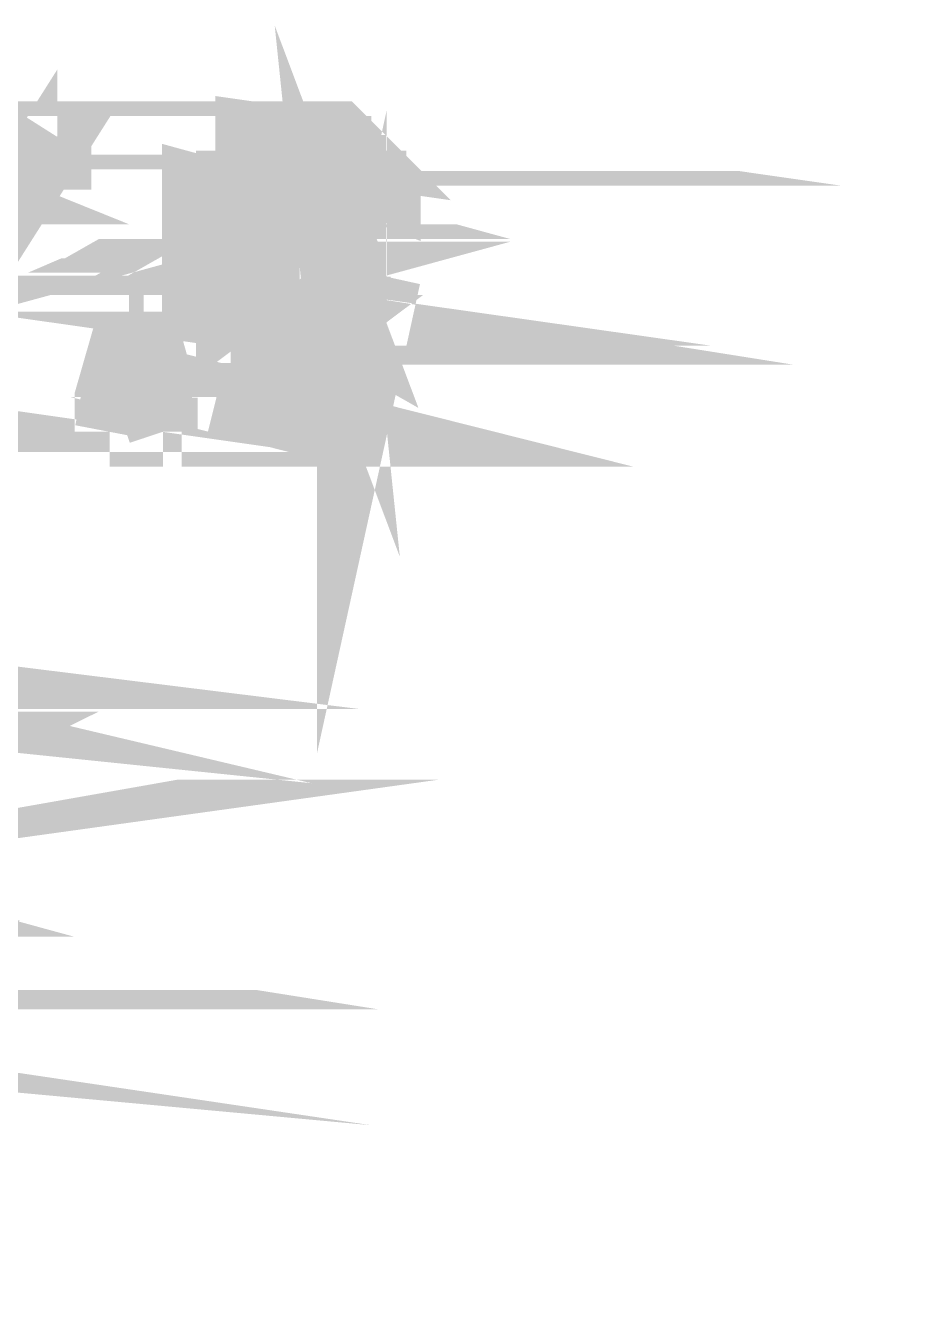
# Model space of a CAD drawing. Header units: inches. Extents: x -524 to 1067, y -71 to 1110.
# Drawn here: x 843.09 to 854.75, y 366.04 to 383.05 of the extents above; entities that cross this region are included whole.
import ezdxf

# ---------------------------------------------------------------- set-up
doc = ezdxf.new("R2010")
doc.units = ezdxf.units.IN
doc.header["$MEASUREMENT"] = 0
doc.layers.add('H', color=7, linetype='Continuous')
doc.layers.add('P', color=7, linetype='Continuous')

msp = doc.modelspace()

# ---------------------------------------------------------------- hatches: boundary and pattern name
at = {"layer": 'H', "linetype": 'Continuous'}
for points in [[(843.0462195069276, 380.8709509910649), (843.0462195069276, 381.5790195413196), (843.5608466491233, 381.5790195413196), (843.5608466491233, 380.8709509910649), (843.0462195069276, 380.8709509910649)], [(845.8784937079467, 381.0643923991242), (845.8784937079467, 381.3235308891659), (846.071935116006, 381.3235308891659), (846.071935116006, 381.5790195413196), (847.2289337264738, 381.5790195413196), (847.4880722165153, 381.3235308891659), (847.6815136245748, 381.3235308891659), (847.6815136245748, 381.0643923991242), (845.8784937079467, 381.0643923991242)], [(845.6230050557929, 380.8709509910649), (845.6230050557929, 381.0643923991242), (846.3310736060478, 381.0643923991242), (846.071935116006, 380.8709509910649), (845.6230050557929, 380.8709509910649)], [(847.2289337264738, 380.8709509910649), (847.2289337264738, 381.0643923991242), (847.9406521146166, 380.8709509910649), (847.2289337264738, 380.8709509910649)], [(847.9406521146166, 380.8709509910649), (847.2289337264738, 381.0643923991242), (847.9406521146166, 381.0643923991242), (847.9406521146166, 380.8709509910649)], [(845.3638665657511, 380.1628824408101), (845.3638665657511, 380.8709509910649), (846.071935116006, 380.8709509910649), (846.071935116006, 380.6118125010233), (845.8784937079467, 380.6118125010233), (845.8784937079467, 380.1628824408101), (845.3638665657511, 380.1628824408101)], [(847.4880722165153, 380.4220209308518), (847.4880722165153, 380.8709509910649), (847.9406521146166, 380.8709509910649), (847.9406521146166, 380.4220209308518), (847.4880722165153, 380.4220209308518)], [(845.3638665657511, 379.4548138905554), (845.3638665657511, 380.1628824408101), (845.8784937079467, 380.1628824408101), (845.8784937079467, 379.7139523805971), (846.071935116006, 379.7139523805971), (845.3638665657511, 379.4548138905554)], [(845.3638665657511, 379.4548138905554), (846.071935116006, 379.7139523805971), (846.071935116006, 379.4548138905554), (845.3638665657511, 379.4548138905554)], [(847.4880722165153, 379.0058838303424), (847.2289337264738, 379.4548138905554), (847.4880722165153, 379.7139523805971), (847.4880722165153, 379.0058838303424)], [(847.4880722165153, 377.6517939739273), (847.4880722165153, 379.7139523805971), (847.9406521146166, 379.7139523805971), (847.4880722165153, 377.6517939739273)], [(845.6230050557929, 379.2613724824961), (845.6230050557929, 379.4548138905554), (846.3310736060478, 379.4548138905554), (846.3310736060478, 379.2613724824961), (845.6230050557929, 379.2613724824961)], [(847.4880722165153, 379.0058838303424), (847.0391421563024, 379.2613724824961), (847.2289337264738, 379.4548138905554), (847.4880722165153, 379.0058838303424)], [(846.3310736060478, 378.7467453403006), (846.3310736060478, 379.0058838303424), (845.8784937079467, 379.0058838303424), (845.8784937079467, 379.2613724824961), (847.4880722165153, 379.0058838303424), (847.0391421563024, 379.0058838303424), (846.7800036662607, 378.7467453403006), (846.3310736060478, 378.7467453403006)], [(847.4880722165153, 379.0058838303424), (845.8784937079467, 379.2613724824961), (846.7800036662607, 379.2613724824961), (847.4880722165153, 379.0058838303424)], [(847.4880722165153, 379.0058838303424), (846.7800036662607, 379.2613724824961), (847.0391421563024, 379.2613724824961), (847.4880722165153, 379.0058838303424)], [(844.2032181173956, 377.6517939739273), (844.2032181173956, 378.1043738720283), (844.4623566074372, 379.0058838303424), (844.6557980154964, 379.0058838303424), (844.9112866676503, 378.1043738720283), (844.9112866676503, 377.6517939739273), (844.2032181173956, 377.6517939739273)], [(847.4880722165153, 377.6517939739273), (847.2289337264738, 378.1043738720283), (847.4880722165153, 379.0058838303424), (847.4880722165153, 377.6517939739273)], [(845.6230050557929, 377.6517939739273), (845.6230050557929, 378.1043738720283), (847.4880722165153, 377.6517939739273), (845.6230050557929, 377.6517939739273)], [(847.4880722165153, 377.6517939739273), (845.6230050557929, 378.1043738720283), (847.2289337264738, 378.1043738720283), (847.4880722165153, 377.6517939739273)]]:
    msp.add_hatch(color=256, dxfattribs=at).paths.add_polyline_path(points)

# ---------------------------------------------------------------- linework, layer by layer
at = {"layer": 'P', "const_width": 0.927058823529412}
for points in [[(847.422375134533, 377.6517939739274), (847.2289337264738, 379.5205109725379), (847.422375134533, 379.0058838303424)], [(843.4951495671407, 381.5790195413197), (843.0462195069276, 380.870950991065), (843.0462195069276, 381.5790195413197), (843.4951495671407, 381.5790195413197)], [(847.2289337264738, 381.5790195413197), (846.071935116006, 381.5790195413197), (847.422375134533, 381.3855781332604), (847.2289337264738, 381.5790195413197)], [(846.071935116006, 381.5790195413197), (847.422375134533, 381.3855781332604), (846.071935116006, 381.3855781332604), (846.071935116006, 381.5790195413197)], [(843.4951495671407, 381.5790195413197), (843.0462195069276, 380.870950991065), (843.4951495671407, 380.870950991065)], [(843.4951495671407, 381.5790195413197), (843.4951495671407, 380.870950991065), (843.4951495671407, 381.5790195413197), (843.4951495671407, 381.5790195413197), (843.4951495671407, 380.870950991065)], [(847.2289337264738, 381.5790195413197), (846.071935116006, 381.5790195413197), (846.2653765240652, 381.5790195413197)], [(846.9734450743199, 381.5790195413197), (846.2653765240652, 381.5790195413197)], [(846.2653765240652, 381.5790195413197), (846.5208651762191, 381.5790195413197)], [(846.9734450743199, 381.5790195413197), (846.2653765240652, 381.5790195413197), (847.2289337264738, 381.5790195413197), (846.9734450743199, 381.5790195413197)], [(846.2653765240652, 381.5790195413197), (847.2289337264738, 381.5790195413197), (846.2653765240652, 381.5790195413197), (846.2653765240652, 381.5790195413197), (847.2289337264738, 381.5790195413197), (846.2653765240652, 381.5790195413197)], [(847.2289337264738, 381.5790195413197), (847.2289337264738, 381.5790195413197), (846.2653765240652, 381.5790195413197)], [(846.7143065842783, 381.5790195413197), (846.7143065842783, 381.5790195413197), (846.7143065842783, 381.5790195413197), (846.5208651762191, 381.5790195413197)], [(846.5208651762191, 381.5790195413197), (846.7143065842783, 381.5790195413197)], [(846.5208651762191, 381.5790195413197), (846.9734450743199, 381.5790195413197), (846.5208651762191, 381.5790195413197), (846.5208651762191, 381.5790195413197), (846.9734450743199, 381.5790195413197), (846.5208651762191, 381.5790195413197)], [(846.9734450743199, 381.5790195413197), (846.9734450743199, 381.5790195413197), (846.5208651762191, 381.5790195413197)], [(846.7143065842783, 381.5790195413197), (846.9734450743199, 381.5790195413197), (846.7143065842783, 381.5790195413197)], [(847.422375134533, 381.3855781332604), (845.8127966259642, 381.3855781332604)], [(845.8127966259642, 381.3855781332604), (846.071935116006, 381.3855781332604)], [(847.422375134533, 381.3855781332604), (845.8127966259642, 381.3855781332604)], [(845.8127966259642, 381.3855781332604), (847.6815136245748, 381.3855781332604)], [(845.8127966259642, 381.3855781332604), (847.6815136245748, 381.3855781332604)], [(847.6815136245748, 381.3855781332604), (845.8127966259642, 381.3855781332604), (845.8127966259642, 381.3855781332604), (847.6815136245748, 381.3855781332604)], [(845.8127966259642, 381.3855781332604), (847.6815136245748, 381.1300894811067)], [(845.8127966259642, 381.3855781332604), (847.6815136245748, 381.1300894811067)], [(847.6815136245748, 381.1300894811067), (845.8127966259642, 381.1300894811067), (845.8127966259642, 381.3855781332604)], [(847.422375134533, 381.3855781332604), (846.071935116006, 381.3855781332604), (847.422375134533, 381.3855781332604), (847.422375134533, 381.3855781332604), (846.071935116006, 381.3855781332604), (847.422375134533, 381.3855781332604)], [(846.071935116006, 381.3855781332604), (846.071935116006, 381.3855781332604), (847.422375134533, 381.3855781332604), (846.071935116006, 381.3855781332604)], [(847.422375134533, 381.3855781332604), (847.422375134533, 381.3855781332604), (846.071935116006, 381.3855781332604)], [(847.422375134533, 379.7139523805972), (847.422375134533, 377.6517939739274), (847.8749550326343, 379.7139523805972)], [(847.6815136245748, 381.3855781332604), (847.422375134533, 381.3855781332604)], [(847.6815136245748, 381.1300894811067), (847.6815136245748, 381.3855781332604)], [(841.436640998359, 381.1300894811067), (842.0790124666312, 380.870950991065), (841.436640998359, 380.870950991065), (841.436640998359, 381.1300894811067)], [(846.2653765240652, 381.1300894811067), (845.6230050557929, 381.1300894811067), (846.2653765240652, 381.1300894811067), (845.6230050557929, 381.1300894811067)], [(845.6230050557929, 381.1300894811067), (846.071935116006, 380.870950991065)], [(845.6230050557929, 381.1300894811067), (846.071935116006, 380.870950991065)], [(846.071935116006, 380.870950991065), (845.6230050557929, 380.870950991065), (845.6230050557929, 381.1300894811067)], [(846.5208651762191, 381.1300894811067), (845.6230050557929, 381.1300894811067), (846.5208651762191, 381.1300894811067)], [(846.2653765240652, 381.1300894811067), (845.6230050557929, 381.1300894811067), (845.6230050557929, 381.1300894811067), (846.2653765240652, 381.1300894811067), (845.6230050557929, 381.1300894811067), (846.2653765240652, 381.1300894811067), (845.6230050557929, 381.1300894811067)], [(846.2653765240652, 381.1300894811067), (846.2653765240652, 381.1300894811067), (845.6230050557929, 381.1300894811067)], [(846.5208651762191, 381.1300894811067), (845.6230050557929, 381.1300894811067), (846.5208651762191, 381.1300894811067)], [(846.5208651762191, 381.1300894811067), (845.8127966259642, 381.1300894811067), (845.6230050557929, 381.1300894811067), (846.5208651762191, 381.1300894811067)], [(847.6815136245748, 381.1300894811067), (845.8127966259642, 381.1300894811067), (846.7143065842783, 381.1300894811067), (847.6815136245748, 381.1300894811067)], [(845.8127966259642, 381.1300894811067), (846.7143065842783, 381.1300894811067), (846.7143065842783, 381.1300894811067)], [(846.7143065842783, 381.1300894811067), (845.8127966259642, 381.1300894811067)], [(846.7143065842783, 381.1300894811067), (845.8127966259642, 381.1300894811067)], [(845.8127966259642, 381.1300894811067), (846.7143065842783, 381.1300894811067)], [(846.071935116006, 380.870950991065), (846.2653765240652, 381.1300894811067)], [(846.7143065842783, 381.1300894811067), (847.6815136245748, 381.1300894811067), (846.7143065842783, 381.1300894811067)], [(846.7143065842783, 381.1300894811067), (847.6815136245748, 381.1300894811067), (846.7143065842783, 381.1300894811067), (847.6815136245748, 381.1300894811067), (847.6815136245748, 381.1300894811067), (846.7143065842783, 381.1300894811067)], [(846.9734450743199, 381.1300894811067), (847.8749550326343, 381.1300894811067), (846.9734450743199, 381.1300894811067)], [(846.9734450743199, 381.1300894811067), (847.6815136245748, 381.1300894811067), (846.9734450743199, 381.1300894811067), (846.9734450743199, 381.1300894811067), (847.6815136245748, 381.1300894811067)], [(846.9734450743199, 381.1300894811067), (847.8749550326343, 381.1300894811067), (847.6815136245748, 381.1300894811067)], [(847.2289337264738, 381.1300894811067), (847.8749550326343, 380.870950991065), (847.2289337264738, 381.1300894811067)], [(847.2289337264738, 381.1300894811067), (847.8749550326343, 381.1300894811067), (847.2289337264738, 381.1300894811067), (847.2289337264738, 381.1300894811067), (847.8749550326343, 381.1300894811067)], [(847.2289337264738, 381.1300894811067), (847.8749550326343, 380.870950991065), (847.8749550326343, 381.1300894811067)], [(846.071935116006, 380.870950991065), (845.3638665657511, 380.870950991065), (846.071935116006, 380.6775095830057), (846.071935116006, 380.870950991065)], [(845.3638665657511, 380.870950991065), (846.071935116006, 380.6775095830057), (845.3638665657511, 380.6775095830057), (845.3638665657511, 380.870950991065)], [(846.071935116006, 380.870950991065), (845.3638665657511, 380.870950991065)], [(845.3638665657511, 380.870950991065), (845.6230050557929, 380.870950991065)], [(846.071935116006, 380.870950991065), (845.6230050557929, 380.870950991065), (846.071935116006, 380.870950991065), (845.6230050557929, 380.870950991065), (846.071935116006, 380.870950991065), (846.071935116006, 380.870950991065), (845.6230050557929, 380.870950991065)], [(847.2289337264738, 380.870950991065), (847.8749550326343, 380.870950991065), (847.2289337264738, 380.870950991065), (847.8749550326343, 380.870950991065), (847.422375134533, 380.870950991065), (847.2289337264738, 380.870950991065)], [(847.2289337264738, 380.870950991065), (847.8749550326343, 380.870950991065), (847.8749550326343, 380.870950991065), (847.2289337264738, 380.870950991065)], [(847.8749550326343, 380.870950991065), (847.422375134533, 380.870950991065)], [(847.422375134533, 380.870950991065), (847.8749550326343, 380.6775095830057)], [(847.422375134533, 380.870950991065), (847.8749550326343, 380.6775095830057)], [(847.8749550326343, 380.6775095830057), (847.422375134533, 380.6775095830057), (847.422375134533, 380.870950991065)], [(847.8749550326343, 380.6775095830057), (847.8749550326343, 380.870950991065)], [(845.8127966259642, 380.6775095830057), (845.3638665657511, 380.4220209308518), (845.8127966259642, 380.4220209308518)], [(845.3638665657511, 380.6775095830057), (845.8127966259642, 380.6775095830057), (845.3638665657511, 380.4220209308518)], [(846.071935116006, 380.6775095830057), (845.3638665657511, 380.6775095830057)], [(845.3638665657511, 380.6775095830057), (845.8127966259642, 380.6775095830057)], [(845.3638665657511, 380.6775095830057), (845.8127966259642, 380.6775095830057)], [(845.8127966259642, 380.6775095830057), (845.3638665657511, 380.6775095830057), (845.3638665657511, 380.6775095830057), (845.8127966259642, 380.6775095830057)], [(845.3638665657511, 380.6775095830057), (845.8127966259642, 380.6775095830057)], [(845.3638665657511, 380.4220209308518), (845.3638665657511, 380.6775095830057)], [(845.8127966259642, 380.6775095830057), (846.071935116006, 380.6775095830057)], [(845.8127966259642, 380.6775095830057), (845.8127966259642, 380.6775095830057)], [(845.8127966259642, 380.4220209308518), (845.8127966259642, 380.6775095830057)], [(847.8749550326343, 380.6775095830057), (847.422375134533, 380.6775095830057), (847.8749550326343, 380.6775095830057), (847.8749550326343, 380.6775095830057), (847.422375134533, 380.6775095830057), (847.8749550326343, 380.6775095830057)], [(847.422375134533, 380.6775095830057), (847.422375134533, 380.6775095830057), (847.8749550326343, 380.6775095830057)], [(847.422375134533, 380.6775095830057), (847.8749550326343, 380.4220209308518)], [(847.422375134533, 380.6775095830057), (847.8749550326343, 380.4220209308518)], [(847.8749550326343, 380.4220209308518), (847.422375134533, 380.4220209308518), (847.422375134533, 380.6775095830057)], [(847.8749550326343, 380.4220209308518), (847.8749550326343, 380.6775095830057)], [(845.8127966259642, 380.4220209308518), (845.3638665657511, 380.2285795227926), (845.8127966259642, 380.2285795227926)], [(845.3638665657511, 380.4220209308518), (845.8127966259642, 380.4220209308518), (845.3638665657511, 380.2285795227926)], [(845.3638665657511, 380.4220209308518), (845.8127966259642, 380.4220209308518)], [(845.8127966259642, 380.4220209308518), (845.3638665657511, 380.4220209308518), (845.3638665657511, 380.4220209308518), (845.8127966259642, 380.4220209308518)], [(845.3638665657511, 380.4220209308518), (845.8127966259642, 380.4220209308518)], [(845.3638665657511, 380.2285795227926), (845.3638665657511, 380.4220209308518)], [(845.8127966259642, 380.4220209308518), (845.8127966259642, 380.4220209308518)], [(845.8127966259642, 380.2285795227926), (845.8127966259642, 380.4220209308518)], [(847.8749550326343, 380.4220209308518), (847.422375134533, 380.4220209308518), (847.8749550326343, 380.4220209308518), (847.8749550326343, 380.4220209308518)], [(845.8127966259642, 380.2285795227926), (845.3638665657511, 379.9694410327509), (845.8127966259642, 379.9694410327509)], [(845.3638665657511, 380.2285795227926), (845.8127966259642, 380.2285795227926), (845.3638665657511, 379.9694410327509)], [(845.3638665657511, 380.2285795227926), (845.8127966259642, 380.2285795227926)], [(845.8127966259642, 380.2285795227926), (845.3638665657511, 380.2285795227926)], [(845.3638665657511, 379.9694410327509), (845.3638665657511, 380.2285795227926)], [(845.3638665657511, 380.2285795227926), (845.8127966259642, 380.2285795227926)], [(845.8127966259642, 380.2285795227926), (845.8127966259642, 380.2285795227926), (845.3638665657511, 380.2285795227926), (845.8127966259642, 380.2285795227926)], [(845.3638665657511, 380.2285795227926), (845.8127966259642, 380.2285795227926)], [(845.8127966259642, 380.2285795227926), (845.3638665657511, 380.2285795227926), (845.3638665657511, 380.2285795227926)], [(845.3638665657511, 380.2285795227926), (845.8127966259642, 380.2285795227926)], [(845.8127966259642, 379.9694410327509), (845.8127966259642, 380.2285795227926)], [(845.3638665657511, 379.9694410327509), (845.8127966259642, 379.9694410327509), (845.3638665657511, 379.7139523805972)], [(845.3638665657511, 379.9694410327509), (845.8127966259642, 379.9694410327509)], [(845.8127966259642, 379.9694410327509), (845.3638665657511, 379.9694410327509), (845.3638665657511, 379.9694410327509), (845.8127966259642, 379.9694410327509)], [(845.3638665657511, 379.9694410327509), (845.8127966259642, 379.9694410327509)], [(845.3638665657511, 379.7139523805972), (845.3638665657511, 379.9694410327509)], [(845.8127966259642, 379.9694410327509), (845.3638665657511, 379.7139523805972)], [(845.3638665657511, 379.7139523805972), (845.8127966259642, 379.7139523805972), (845.8127966259642, 379.9694410327509)], [(845.8127966259642, 379.9694410327509), (845.8127966259642, 379.9694410327509)], [(845.3638665657511, 379.7139523805972), (846.071935116006, 379.7139523805972), (845.3638665657511, 379.5205109725379), (845.3638665657511, 379.7139523805972)], [(846.071935116006, 379.7139523805972), (845.3638665657511, 379.5205109725379), (846.071935116006, 379.7139523805972)], [(845.3638665657511, 379.7139523805972), (845.8127966259642, 379.7139523805972), (845.3638665657511, 379.7139523805972), (845.3638665657511, 379.7139523805972), (845.8127966259642, 379.7139523805972)], [(845.3638665657511, 379.7139523805972), (846.071935116006, 379.7139523805972), (845.8127966259642, 379.7139523805972)], [(847.2289337264738, 379.5205109725379), (847.422375134533, 379.7139523805972)], [(847.422375134533, 379.7139523805972), (847.422375134533, 377.6517939739274)], [(847.422375134533, 379.7139523805972), (847.8749550326343, 379.7139523805972), (847.422375134533, 379.7139523805972), (847.422375134533, 379.7139523805972), (847.8749550326343, 379.7139523805972)], [(846.071935116006, 379.5205109725379), (845.3638665657511, 379.5205109725379)], [(845.3638665657511, 379.5205109725379), (846.071935116006, 379.5205109725379)], [(845.3638665657511, 379.5205109725379), (846.071935116006, 379.5205109725379)], [(846.071935116006, 379.5205109725379), (845.6230050557929, 379.5205109725379), (845.3638665657511, 379.5205109725379)], [(846.2653765240652, 379.2613724824962), (845.6230050557929, 379.5205109725379)], [(845.6230050557929, 379.5205109725379), (845.6230050557929, 379.2613724824962)], [(846.2653765240652, 379.2613724824962), (845.6230050557929, 379.5205109725379)], [(845.6230050557929, 379.5205109725379), (846.2653765240652, 379.5205109725379), (846.2653765240652, 379.2613724824962)], [(845.6230050557929, 379.5205109725379), (846.2653765240652, 379.5205109725379), (846.071935116006, 379.5205109725379), (845.6230050557929, 379.5205109725379)], [(846.071935116006, 379.5205109725379), (845.6230050557929, 379.5205109725379), (846.071935116006, 379.5205109725379), (845.6230050557929, 379.5205109725379), (845.6230050557929, 379.5205109725379), (846.071935116006, 379.5205109725379)], [(846.071935116006, 379.5205109725379), (846.071935116006, 379.5205109725379)], [(847.2289337264738, 379.5205109725379), (846.9734450743199, 379.2613724824962), (847.422375134533, 379.0058838303424), (847.2289337264738, 379.5205109725379)], [(847.2289337264738, 379.5205109725379), (847.422375134533, 379.0058838303424), (847.2289337264738, 379.5205109725379), (847.422375134533, 379.0058838303424), (847.2289337264738, 379.5205109725379)], [(847.2289337264738, 379.5205109725379), (847.2289337264738, 379.5205109725379)], [(847.422375134533, 379.0058838303424), (847.2289337264738, 379.5205109725379)], [(847.2289337264738, 379.5205109725379), (847.2289337264738, 379.5205109725379)], [(847.2289337264738, 379.5205109725379), (847.422375134533, 379.0058838303424)], [(847.422375134533, 377.6517939739274), (847.2289337264738, 379.5205109725379)], [(845.8127966259642, 379.0058838303424), (847.422375134533, 379.0058838303424), (845.8127966259642, 379.2613724824962), (845.8127966259642, 379.0058838303424)], [(845.8127966259642, 379.2613724824962), (847.422375134533, 379.0058838303424), (845.6230050557929, 379.2613724824962), (845.8127966259642, 379.2613724824962)], [(847.422375134533, 379.0058838303424), (845.6230050557929, 379.2613724824962), (846.7143065842783, 379.2613724824962)], [(846.5208651762191, 379.2613724824962), (845.6230050557929, 379.2613724824962), (846.5208651762191, 379.2613724824962), (845.6230050557929, 379.2613724824962), (846.7143065842783, 379.2613724824962), (846.5208651762191, 379.2613724824962)], [(845.6230050557929, 379.2613724824962), (846.7143065842783, 379.2613724824962), (845.6230050557929, 379.2613724824962), (845.6230050557929, 379.2613724824962), (846.7143065842783, 379.2613724824962), (845.6230050557929, 379.2613724824962)], [(846.5208651762191, 379.2613724824962), (845.6230050557929, 379.2613724824962), (846.2653765240652, 379.2613724824962), (846.5208651762191, 379.2613724824962)], [(845.6230050557929, 379.2613724824962), (846.2653765240652, 379.2613724824962)], [(846.7143065842783, 379.2613724824962), (846.7143065842783, 379.2613724824962)], [(846.7143065842783, 379.2613724824962), (847.422375134533, 379.0058838303424)], [(846.7143065842783, 379.2613724824962), (847.422375134533, 379.0058838303424), (846.7143065842783, 379.2613724824962)], [(846.7143065842783, 379.2613724824962), (846.7143065842783, 379.2613724824962)], [(846.9734450743199, 379.2613724824962), (847.422375134533, 379.0058838303424), (846.9734450743199, 379.2613724824962)], [(846.9734450743199, 379.2613724824962), (847.422375134533, 379.0058838303424), (846.9734450743199, 379.2613724824962)], [(846.9734450743199, 379.2613724824962), (846.9734450743199, 379.2613724824962)], [(844.4623566074372, 379.0058838303424), (844.2032181173956, 377.6517939739274)], [(844.4623566074372, 379.0058838303424), (844.2032181173956, 377.6517939739274)], [(844.2032181173956, 377.6517939739274), (844.2032181173956, 378.1043738720284), (844.4623566074372, 379.0058838303424)], [(844.9112866676503, 377.6517939739274), (844.4623566074372, 379.0058838303424)], [(844.4623566074372, 379.0058838303424), (844.6557980154964, 379.0058838303424)], [(844.9112866676503, 377.6517939739274), (844.4623566074372, 379.0058838303424)], [(844.6557980154964, 379.0058838303424), (844.9112866676503, 378.1043738720284), (844.6557980154964, 379.0058838303424), (844.6557980154964, 379.0058838303424), (844.9112866676503, 378.1043738720284)], [(844.6557980154964, 379.0058838303424), (844.9112866676503, 377.6517939739274)], [(844.6557980154964, 379.0058838303424), (844.9112866676503, 377.6517939739274)], [(847.2289337264738, 379.0058838303424), (845.8127966259642, 379.0058838303424), (846.071935116006, 379.0058838303424)], [(847.2289337264738, 379.0058838303424), (845.8127966259642, 379.0058838303424), (847.422375134533, 379.0058838303424), (847.2289337264738, 379.0058838303424)], [(846.2653765240652, 379.0058838303424), (846.9734450743199, 379.0058838303424), (846.7143065842783, 378.812442422283)], [(846.2653765240652, 379.0058838303424), (846.9734450743199, 379.0058838303424), (846.071935116006, 379.0058838303424), (846.2653765240652, 379.0058838303424)], [(846.9734450743199, 379.0058838303424), (846.071935116006, 379.0058838303424), (846.9734450743199, 379.0058838303424), (846.9734450743199, 379.0058838303424), (846.071935116006, 379.0058838303424), (846.9734450743199, 379.0058838303424)], [(846.071935116006, 379.0058838303424), (846.071935116006, 379.0058838303424), (846.9734450743199, 379.0058838303424)], [(846.071935116006, 379.0058838303424), (847.2289337264738, 379.0058838303424), (846.9734450743199, 379.0058838303424)], [(846.071935116006, 379.0058838303424), (847.2289337264738, 379.0058838303424)], [(847.2289337264738, 379.0058838303424), (846.071935116006, 379.0058838303424)], [(846.071935116006, 379.0058838303424), (846.071935116006, 379.0058838303424)], [(847.2289337264738, 379.0058838303424), (846.071935116006, 379.0058838303424)], [(846.071935116006, 379.0058838303424), (847.2289337264738, 379.0058838303424), (847.2289337264738, 379.0058838303424), (846.071935116006, 379.0058838303424)], [(846.7143065842783, 378.812442422283), (846.2653765240652, 379.0058838303424)], [(846.2653765240652, 379.0058838303424), (846.2653765240652, 378.812442422283)], [(846.7143065842783, 378.812442422283), (846.2653765240652, 379.0058838303424)], [(847.422375134533, 379.0058838303424), (847.2289337264738, 378.1043738720284)], [(847.422375134533, 377.6517939739274), (847.422375134533, 379.0058838303424)], [(847.422375134533, 379.0058838303424), (847.422375134533, 377.6517939739274)], [(846.7143065842783, 378.812442422283), (846.5208651762191, 378.812442422283), (846.2653765240652, 378.812442422283), (846.5208651762191, 378.812442422283)], [(846.7143065842783, 378.812442422283), (846.2653765240652, 378.812442422283), (846.7143065842783, 378.812442422283), (846.7143065842783, 378.812442422283), (846.2653765240652, 378.812442422283)], [(846.5208651762191, 378.812442422283), (846.5208651762191, 378.812442422283), (846.5208651762191, 378.812442422283)], [(846.5208651762191, 378.812442422283), (846.7143065842783, 378.812442422283)], [(845.6230050557929, 378.1043738720284), (847.422375134533, 377.6517939739274), (845.6230050557929, 377.6517939739274), (845.6230050557929, 378.1043738720284)], [(844.9112866676503, 377.6517939739274), (844.9112866676503, 378.1043738720284)], [(845.6230050557929, 378.1043738720284), (847.2289337264738, 378.1043738720284)], [(847.2289337264738, 378.1043738720284), (845.6230050557929, 378.1043738720284), (845.6230050557929, 378.1043738720284), (847.2289337264738, 378.1043738720284)], [(845.6230050557929, 378.1043738720284), (847.422375134533, 377.6517939739274)], [(847.422375134533, 377.6517939739274), (847.2289337264738, 378.1043738720284)], [(847.2289337264738, 378.1043738720284), (847.422375134533, 377.6517939739274)], [(841.6300824064183, 377.6517939739274), (840.2759925500031, 377.8452353819866), (841.6300824064183, 377.8452353819866), (841.6300824064183, 377.6517939739274)], [(844.2032181173956, 377.6517939739274), (844.9112866676503, 377.6517939739274)], [(833.5164927815918, 370.8922942055161), (834.9326298821013, 370.6988527974568), (833.7756312716335, 370.8922942055161)], [(842.338150956673, 373.9180098145944), (839.82706248979, 374.177148304636), (840.9220138561634, 373.9180098145944)], [(842.0790124666312, 374.177148304636), (840.0205038978495, 374.4326369567898), (842.0790124666312, 374.4326369567898), (842.0790124666312, 374.177148304636)], [(842.5936396088268, 373.7245684065351), (842.0790124666312, 373.4690797543813), (842.5936396088268, 373.4690797543813)], [(841.1775025083173, 372.5675697960673), (839.82706248979, 372.5675697960673), (840.9220138561634, 372.7610112041265)], [(840.0205038978495, 372.5675697960673), (841.8855710585717, 372.5675697960673), (840.0205038978495, 372.3084313060256), (840.0205038978495, 372.5675697960673)], [(827.9796887056309, 370.8922942055161), (828.2388271956725, 370.6988527974568), (831.005404314709, 370.4433641453031), (827.9796887056309, 370.8922942055161)], [(839.5679239997482, 371.6003627557708), (840.2759925500031, 371.4069213477115), (839.5679239997482, 371.6003627557708), (840.2759925500031, 371.4069213477115), (839.5679239997482, 371.4069213477115), (839.5679239997482, 371.6003627557708)], [(842.0790124666312, 370.6988527974568), (840.2759925500031, 370.6988527974568), (841.8855710585717, 370.4433641453031), (842.0790124666312, 370.6988527974568)], [(840.2759925500031, 370.6988527974568), (841.8855710585717, 370.4433641453031), (840.2759925500031, 370.4433641453031), (840.2759925500031, 370.6988527974568)]]:
    msp.add_lwpolyline(points, dxfattribs=at)

doc.saveas('drawing.dxf')
